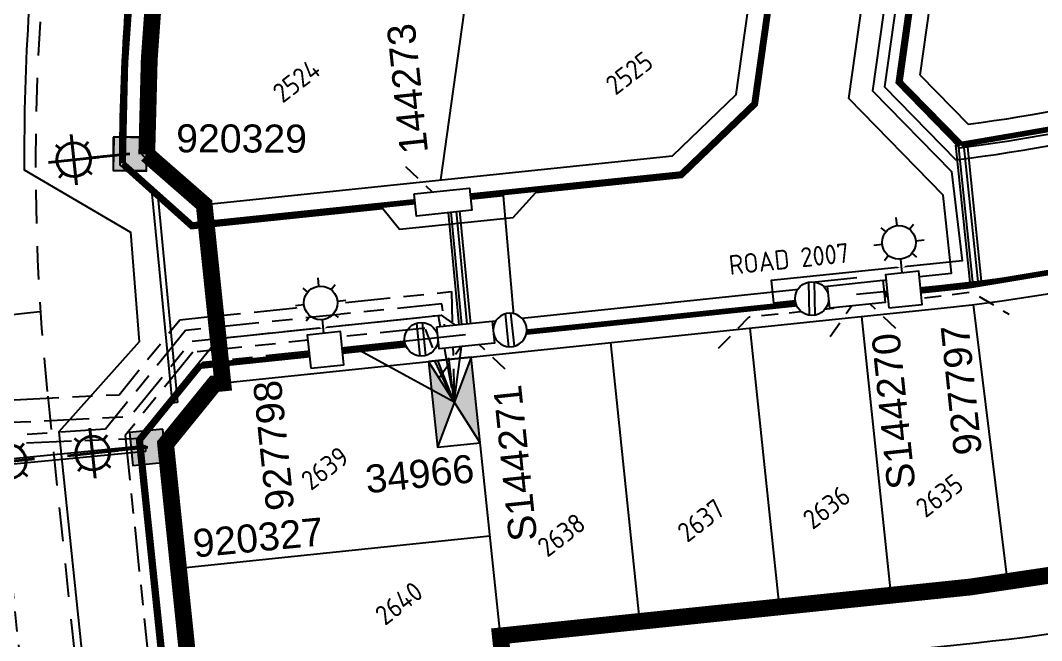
# Model space of a CAD drawing. Extents: x 296374 to 298792, y 6267790 to 6270844.
# Drawn here: x 297821.4 to 297912.4, y 6269847.1 to 6269902.4 of the extents above; entities that cross this region are included whole.
import ezdxf
from ezdxf.enums import TextEntityAlignment as Align

# ---------------------------------------------------------------- set-up
doc = ezdxf.new("R2010")
doc.units = 0
for name, pattern in [('Cable Exist UG', [8.2, 4, -1.2, 1.8, -1.2]), ('Dash', [5, 3, -2]), ('DASHDOT', [7, 5, -2]), ('DASHED', [0.75, 0.5, -0.25]), ('IE Trench LV', [6.5, 5, -1.5]), ('Trench-Service', [1.5, 1, -0.5])]:
    doc.linetypes.add(name, pattern=pattern)
doc.layers.get('0').update_dxf_attribs({"color": 6})
for name, color, linetype in [('_User_Boundary_Stage25', 252, 'DASHDOT'), ('_User_Exist_HV', 7, 'Cable Exist UG'), ('_User_Exist_LV', 7, 'Cable Exist UG'), ('_User_Exist_Trench', 7, 'Continuous'), ('_User_xref', 6, 'Continuous'), ('Duct_SP_EXT', 7, 'Continuous'), ('Duct_SP_NEW', 2, 'Continuous'), ('Equip_LV_NEW', 2, 'Continuous'), ('Equip_SP_SL_EXT', 7, 'Continuous'), ('Equip_SP_SL_NEW', 2, 'Continuous'), ('Mains_HV_NEW_U72', 2, 'Continuous'), ('Mains_LV_NEW_T84', 2, 'Continuous'), ('Mains_SL_NEW_R6', 2, 'Continuous'), ('Notes', 7, 'Continuous'), ('Services_SP_NEW_UG', 7, 'Trench-Service'), ('Sub_SP_EXT', 7, 'Continuous'), ('SupportsUG_SP_LV_NEW', 2, 'Continuous'), ('SupportsUG_SP_LV_SL_EXT', 7, 'Continuous'), ('SupportsUG_SP_LV_SL_NEW', 2, 'Continuous'), ('Trench_SP_NEW', 2, 'IE Trench LV'), ('UG_Details_SP_MISC', 7, 'Continuous'), ('X-Masterplan_LotLayout_P2$0$D-LO-Stage 25', 251, 'Continuous'), ('X-Masterplan_LotLayout_P2$0$D-RD-15-23_CL', 251, 'Dash'), ('X-Masterplan_LotLayout_P2$0$D-RD-Stage25_BDY', 251, 'Continuous'), ('XR-600340-P4-CI-DESIGN (06032016)$0$GN-ANNO-LOT-No.', 251, 'Continuous')]:
    doc.layers.add(name, color=color, linetype=linetype)
doc.layers.add('Viewports', color=6, linetype='Continuous', plot=False)
doc.styles.add('CDD_AN-ISOCP', font='isocp.shx')
doc.styles.add('COLUMN_LABEL', font='arial.ttf')
doc.styles.add('iecARIAL', font='arial.ttf', dxfattribs={"height": 2})
doc.styles.add('POLE_LABEL', font='arial.ttf')
doc.styles.add('SL_LABEL', font='arial.ttf')
doc.styles.get("Standard").update_dxf_attribs({"font": 'arial.ttf'})
doc.styles.add('XR-600340-P4-CI-DESIGN (06032016)$0$CDD_AN-ISOCP', font='isocp.shx')
doc.linetypes.add('Cable 4', pattern='A,5.25,-0.1,["o",Standard,S=2,R=0,X=1.2,Y=-0.7],-4', length=9.35)
doc.linetypes.add('Cable New UG', pattern='A,7,-0.25,["x",Standard,S=2,R=0,X=0.2,Y=-0.8],-2.1', length=9.35)
doc.linetypes.add('IE Trench HV', pattern='A,7,-0.2,["/",Standard,S=3,R=0,X=0.6,Y=-1.4],-2.5', length=9.7)

# ---------------------------------------------------------------- blocks, each defined once
blk = doc.blocks.new('XR-600340-P4-CI-DESIGN (06032016)')
at = {"layer": 'Defpoints', "flags": 128}
blk.add_lwpolyline([(297891.978, 6269879.104), (297895.956, 6269879.519)], dxfattribs=at)
at = {"layer": 'XR-600340-P4-CI-DESIGN (06032016)$0$GN-ANNO-LOT-No.', "linetype": 'ByBlock', "char_height": 1.75, "attachment_point": 5, "rotation": 37.45421, "style": 'XR-600340-P4-CI-DESIGN (06032016)$0$CDD_AN-ISOCP'}
for s, insert in [('2525', (297875.687, 6269897.752)), ('2524', (297846.038, 6269897.059)), ('2639', (297848.57, 6269862.508)), ('2635', (297903.323, 6269860.071)), ('2636', (297893.263, 6269859.023)), ('2637', (297882.073, 6269857.858)), ('2638', (297869.64, 6269856.563)), ('2640', (297855.162, 6269850.471))]:
    blk.add_mtext(s, dxfattribs=dict(at, insert=insert))
blk = doc.blocks.new('X-Masterplan_LotLayout_P2')
at = {"layer": 'X-Masterplan_LotLayout_P2$0$D-LO-Stage 25'}
for p, q in [((297858.891, 6269888.223), (297873.223, 6269990.25)), ((297909.41, 6269852.298), (297906.362, 6269877.111)), ((297899.01, 6269851.183), (297896.418, 6269876.048)), ((297889.064, 6269850.146), (297886.472, 6269875.011)), ((297876.631, 6269848.85), (297874.04, 6269873.716)), ((297835.022, 6269853.531), (297863.269, 6269856.476))]:
    blk.add_line(p, q, dxfattribs=at)
blk.add_lwpolyline([(297864.199, 6269847.554), (297861.607, 6269872.42)], dxfattribs=at)
at = {"layer": 'X-Masterplan_LotLayout_P2$0$D-RD-15-23_CL', "flags": 128}
blk.add_lwpolyline([(297830.259, 6269956.85), (297824.731, 6269917.495, 0.060929), (297823.864, 6269868.94)], format="xyb", dxfattribs=at)
for points in [[(297823.154, 6269876.455), (297763.505, 6269870.237)], [(297823.864, 6269868.94), (297856.88, 6269552.204)]]:
    blk.add_lwpolyline(points, dxfattribs=at)
at = {"layer": 'X-Masterplan_LotLayout_P2$0$D-RD-Stage25_BDY'}
for p, q in [((297909.41, 6269852.298), (297923.71, 6269854.632)), ((297899.01, 6269851.183), (297909.41, 6269852.298)), ((297864.199, 6269847.554), (297899.01, 6269851.183))]:
    blk.add_line(p, q, dxfattribs=at)
for points in [[(297905.875, 6269893.18, 0.131203), (297973.537, 6269921.272), (298084.893, 6270006.711), (298085.817, 6270013.721), (298059.642, 6270047.837), (298052.631, 6270048.76), (298045.533, 6270043.314), (297974.807, 6269989.05, -0.17762), (297916.956, 6269970.972)], [(297845.099, 6269994.201), (297840.525, 6269961.638), (297839.666, 6269955.529), (297834.138, 6269916.174, 0.033878), (297832.288, 6269890.455), (297837.306, 6269885.973), (297879.539, 6269890.375), (297885.207, 6269895.845), (297897.979, 6269986.773)]]:
    blk.add_lwpolyline(points, format="xyb", dxfattribs=at)
for points in [[(297901.604, 6269897.554), (297911.276, 6269966.405)], [(297901.604, 6269897.554), (297905.875, 6269893.18)], [(297889.032, 6269609.315), (297888.941, 6269610.19), (297864.199, 6269847.554)]]:
    blk.add_lwpolyline(points, dxfattribs=at)
at = {"layer": 'X-Masterplan_LotLayout_P2$0$D-RD-Stage25_BDY', "flags": 128}
blk.add_lwpolyline([(297838.731, 6269870.035), (297903.479, 6269876.784, 0.138523), (297983.277, 6269908.578), (297997.579, 6269919.551), (298004.589, 6269918.628), (298036.182, 6269877.452)], format="xyb", dxfattribs=at)
blk.add_lwpolyline([(297845.793, 6269750.199), (297833.878, 6269864.502), (297838.333, 6269869.994), (297838.731, 6269870.035)], dxfattribs=at)
blk = doc.blocks.new('*U85')
for tag, height, flags, p in [('ASSET_NUM', 2.5, 8, (2, 4)), ('STREET_CODE', 0.2, 9, (1.5, 2)), ('OWNED_BY', 0.2, 9, (1.5, 1.8))]:
    blk.add_attdef(tag, text='', height=height, dxfattribs=dict(flags=flags)).set_placement(p, align=Align.MIDDLE_LEFT)
blk.add_wipeout([(-2.475, 0.99), (2.475, 0.99), (2.475, -0.99), (-2.475, -0.99)])
at = {"lineweight": -3}
blk.add_lwpolyline([(-2.475, 0.99), (2.475, 0.99), (2.475, -0.99), (-2.475, -0.99)], close=True, dxfattribs=at)
for tag, flags, p in [('OPERATED_BY', 9, (1.5, 1.6)), ('STATE', 9, (1.5, 1.2)), ('SUPPORT_TYPE', 9, (1.5, 1)), ('MAINTAINED_BY', 9, (1.5, 1.4)), ('SUBURB', 9, (1.5, 0.2)), ('STREETNAME', 9, (1.5, 0)), ('USAGE', 9, (1.5, 0.8)), ('LEGEND', 9, (1.5, 0.6)), ('PARENT', 9, (1.5, 0.4)), ('Z', 1, (1.5, -0.6)), ('LOCATION', 9, (1.5, -0.2)), ('NOTES', 9, (1.5, -0.4))]:
    blk.add_attdef(tag, text='', height=0.2, dxfattribs=dict(flags=flags)).set_placement(p, align=Align.MIDDLE_LEFT)
blk = doc.blocks.new('*U42')
for tag, flags, p in [('ACTUAL_STATUS', 9, (1.5, 0)), ('OPERATING_VOLTAGE', 9, (1.5, -0.6)), ('ORIENTATION', 9, (1.5, -0.8)), ('STATE', 9, (1.5, -1)), ('CONSTRUCTED_VOLTAGE', 9, (1.5, -0.2)), ('NO_PHASES', 9, (1.5, -0.4)), ('SWITCH_TYPE', 9, (1.5, -1.2)), ('OWNED_BY', 9, (1.5, -1.8)), ('USAGE', 9, (1.5, -1.4)), ('NOTES', 9, (1.5, -1.6)), ('TYPE', 9, (1.5, -2.6)), ('Z', 1, (1.5, -2.8)), ('OPERATED_BY', 9, (1.5, -2)), ('MAINTAINED_BY', 9, (1.5, -2.2)), ('NUMBER_OF_PHASES', 9, (1.5, -2.4))]:
    blk.add_attdef(tag, text='', height=0.2, dxfattribs=dict(flags=flags)).set_placement(p, align=Align.MIDDLE_LEFT)
blk.add_wipeout([(-9.156, 2.534), (-9.296, 2.659), (-9.451, 2.764), (-9.619, 2.849), (-9.795, 2.913), (-9.978, 2.954), (-10.165, 2.971), (-10.352, 2.966), (-10.538, 2.936), (-10.718, 2.884), (-10.89, 2.81), (-11.052, 2.714), (-11.2, 2.599), (-11.333, 2.467), (-11.448, 2.318), (-11.543, 2.157), (-11.618, 1.985), (-11.67, 1.804), (-11.7, 1.619), (-11.705, 1.432), (-11.688, 1.245), (-11.647, 1.062), (-11.583, 0.885), (-11.498, 0.718), (-11.393, 0.563), (-11.269, 0.422), (-11.128, 0.298), (-10.973, 0.192), (-10.806, 0.107), (-10.629, 0.044), (-10.446, 0.003), (-10.26, -0.015), (-10.072, -0.009), (-9.887, 0.02), (-9.706, 0.072), (-9.534, 0.147), (-9.373, 0.242), (-9.224, 0.357), (-9.092, 0.49), (-8.977, 0.638), (-8.881, 0.8), (-8.807, 0.972), (-8.754, 1.152), (-8.725, 1.337), (-8.719, 1.525), (-8.737, 1.712), (-8.777, 1.895), (-8.841, 2.071), (-8.926, 2.238), (-9.032, 2.394)])
for p, q in [((-11.691, 1.728), (-8.733, 1.728)), ((-11.691, 1.228), (-8.733, 1.228))]:
    blk.add_line(p, q)
blk.add_circle((-10.212, 1.478), 1.5)
blk = doc.blocks.new('*U84')
h = blk.add_hatch(color=256)
h.paths.add_polyline_path([(3.84, 1.92), (-3.84, 1.92), (0, 0)])
h.paths.add_polyline_path([(3.84, -1.92), (0, 0), (-3.84, -1.92)])
for p, q in [((3.84, 1.92), (-3.84, -1.92)), ((-3.84, 1.92), (3.84, -1.92))]:
    blk.add_line(p, q)
blk.add_lwpolyline([(-3.84, -1.92), (3.84, -1.92), (3.84, 1.92), (-3.84, 1.92)], close=True)
for tag, height, flags, p in [('ASSET_NUM', 2.5, 8, (2, 2)), ('STREET_CODE', 0.2, 9, (1.5, 0)), ('OPERATING_VOLTAGE', 0.2, 9, (1.5, -0.6)), ('ORIENTATION', 0.2, 9, (1.5, -0.8)), ('OWNED_BY', 0.2, 9, (1.5, -1)), ('CONSTRUCTED_VOLTAGE', 0.2, 9, (1.5, -0.2)), ('NO_PHASES', 0.2, 9, (1.5, -0.4)), ('OPERATED_BY', 0.2, 9, (1.5, -1.2)), ('SECONDARY_VOLTAGE', 0.2, 9, (1.5, -1.6)), ('STATE', 0.2, 9, (1.5, -1.8)), ('MAINTAINED_BY', 0.2, 9, (1.5, -1.4)), ('SUBSTATION_TYPE', 0.2, 9, (1.5, -2.2)), ('USAGE', 0.2, 9, (1.5, -2.4)), ('PARENT', 0.2, 9, (1.5, -2)), ('LEGEND', 0.2, 9, (1.5, -2.6)), ('LOCATION', 0.2, 9, (1.5, -2.8)), ('Z', 0.2, 1, (1.5, -3.6)), ('STREETNAME', 0.2, 9, (1.5, -3)), ('SUBURB', 0.2, 9, (1.5, -3.2)), ('NOTES', 0.2, 9, (1.5, -3.4))]:
    blk.add_attdef(tag, text='', height=height, dxfattribs=dict(flags=flags)).set_placement(p, align=Align.MIDDLE_LEFT)
blk = doc.blocks.new('COLUMN_EXT')
blk.add_hatch(color=256).paths.add_polyline_path([(-1.485, 1.485), (-1.485, -1.485), (1.485, -1.485), (1.485, 1.485)])
blk.add_lwpolyline([(-1.485, -1.485), (1.485, -1.485), (1.485, 1.485), (-1.485, 1.485)], close=True)
for tag, height, style, flags, p in [('ASSET_NUM', 2.5, 'COLUMN_LABEL', 8, (2, 2)), ('STRUCTURE_PLANT_NUMBER', 0.2, 'POLE_LABEL', 9, (1.813, 0.031)), ('STREET_CODE', 0.2, 'COLUMN_LABEL', 9, (1.813, -0.2))]:
    blk.add_attdef(tag, text='', height=height, dxfattribs=dict(style=style, flags=flags)).set_placement(p, align=Align.MIDDLE_LEFT)
at = {"flags": 9}
for tag, p in [('OWNED_BY', (1.813, -0.6)), ('STATE', (1.813, -0.8)), ('COLUMN_TYPE', (1.813, -0.4)), ('USAGE', (1.813, -1)), ('STREETNAME', (1.813, -1.6)), ('SUBURB', (1.813, -1.8)), ('LEGEND', (1.813, -1.2)), ('LOCATION', (1.813, -1.4)), ('NOTES', (1.813, -2))]:
    blk.add_attdef(tag, text='', height=0.2, dxfattribs=at).set_placement(p, align=Align.MIDDLE_LEFT)
at = {"flags": 1}
blk.add_attdef('Z', (1.813, -2.351), '', height=0.2, dxfattribs=at)
blk = doc.blocks.new('*U46')
at = {"lineweight": 40}
for p, q in [((-4.694, -2.77), (-5.177, 1.704)), ((-3.642, 1.074), (-3.995, 0.636)), ((-6.542, 0.761), (-6.104, 0.408)), ((0, 0), (-3.447, -0.372)), ((-2.698, -0.291), (-7.172, -0.774)), ((-6.229, -2.139), (-5.876, -1.701)), ((-3.329, -1.826), (-3.767, -1.474))]:
    blk.add_line(p, q, dxfattribs=at)
blk.add_circle((-4.935, -0.533), 1.5, dxfattribs=at)
at = {"style": 'iecARIAL', "flags": 8}
blk.add_attdef('ASSET_NUM', (1.5, 1.5), '', height=2.5, dxfattribs=at)
for tag, p, height, flags in [('CONSTRUCTED_VOLTAGE', (0.981, -0.653), 0.2, 9), ('CONTROL_TYPE', (0.981, -0.853), 0.2, 9), ('LANTERN_PURPOSE', (0.981, -1.053), 0.2, 9), ('LNUMBER', (2.181, -3.253), 2.5, 8), ('OPERATING_VOLTAGE', (0.981, -1.653), 0.2, 9), ('ORIENTATION', (0.981, -1.853), 0.2, 9), ('LANTERN_TYPE', (0.981, -1.253), 0.2, 9), ('NO_PHASES', (0.981, -1.453), 0.2, 9), ('OWNED_BY', (0.981, -2.053), 0.2, 9), ('STATE', (0.981, -2.253), 0.2, 9), ('CEXIST', (0.981, -2.653), 0.2, 9), ('CNEW', (0.981, -2.853), 0.2, 9), ('USAGE', (0.981, -2.453), 0.2, 9), ('CNUMBER', (0.981, -3.053), 0.2, 9), ('CREMOVE', (0.981, -3.253), 0.2, 9), ('CREPLACE', (0.981, -3.453), 0.2, 9), ('LKINGHEIGHT', (0.981, -3.653), 0.2, 9), ('LBRACKET', (0.981, -3.853), 0.2, 9), ('LBRACKETVOCAB', (0.981, -4.053), 0.2, 9), ('LCATEGORY', (0.981, -4.253), 0.2, 9), ('LCHARGE1', (0.981, -4.453), 0.2, 9), ('LCHARGE1PERCENT', (0.981, -4.653), 0.2, 9), ('LCHARGE2', (0.981, -4.853), 0.2, 9), ('LCHARGE2PERCENT', (0.981, -5.053), 0.2, 9), ('LCHARGE3', (0.981, -5.253), 0.2, 9), ('LCHARGE3PERCENT', (0.981, -5.453), 0.2, 9), ('LEXIST', (0.981, -5.653), 0.2, 9), ('LLAMP', (0.981, -5.853), 0.2, 9), ('LLAMPVOCAB', (0.981, -6.053), 0.2, 9), ('LMAST', (0.981, -6.253), 0.2, 9), ('LMASTVOCAB', (0.981, -6.453), 0.2, 9), ('LNEW', (0.981, -6.653), 0.2, 9), ('LANTNUMBER', (0.981, -6.853), 0.2, 9), ('LOUTREACH', (0.981, -7.253), 0.2, 9), ('LOUTREACHVOCAB', (0.981, -7.453), 0.2, 9), ('LRATECODE', (0.981, -7.653), 0.2, 9), ('LREMOVE', (0.981, -7.853), 0.2, 9), ('LREPLACE', (0.981, -8.053), 0.2, 9), ('LTYPE', (0.981, -8.253), 0.2, 9), ('STREETNAME', (0.981, -9.253), 0.2, 9), ('LTYPEVOCAB', (0.981, -8.453), 0.2, 9), ('LEGEND', (0.981, -8.653), 0.2, 9), ('LOCATION', (0.981, -8.853), 0.2, 9), ('NOTES', (0.981, -9.053), 0.2, 9), ('SUBURB', (0.981, -9.453), 0.2, 1)]:
    blk.add_attdef(tag, p, '', height=height, dxfattribs=dict(flags=flags))
blk = doc.blocks.new('*U47')
at = {"lineweight": 40}
for p, q in [((-4.748, -2.77), (-5.226, 1.705)), ((-3.691, 1.072), (-4.045, 0.635)), ((-6.592, 0.763), (-6.154, 0.409)), ((0, 0), (-3.499, -0.374)), ((-2.749, -0.294), (-7.224, -0.772)), ((-6.282, -2.138), (-5.929, -1.7)), ((-3.382, -1.828), (-3.819, -1.475))]:
    blk.add_line(p, q, dxfattribs=at)
blk.add_circle((-4.987, -0.533), 1.5, dxfattribs=at)
at = {"style": 'iecARIAL', "flags": 8}
blk.add_attdef('ASSET_NUM', (1.5, 1.5), '', height=2.5, dxfattribs=at)
for tag, p, height, flags in [('CONSTRUCTED_VOLTAGE', (0.981, -0.653), 0.2, 9), ('CONTROL_TYPE', (0.981, -0.853), 0.2, 9), ('LANTERN_PURPOSE', (0.981, -1.053), 0.2, 9), ('LNUMBER', (2.181, -3.253), 2.5, 8), ('OPERATING_VOLTAGE', (0.981, -1.653), 0.2, 9), ('ORIENTATION', (0.981, -1.853), 0.2, 9), ('LANTERN_TYPE', (0.981, -1.253), 0.2, 9), ('NO_PHASES', (0.981, -1.453), 0.2, 9), ('OWNED_BY', (0.981, -2.053), 0.2, 9), ('STATE', (0.981, -2.253), 0.2, 9), ('CEXIST', (0.981, -2.653), 0.2, 9), ('CNEW', (0.981, -2.853), 0.2, 9), ('USAGE', (0.981, -2.453), 0.2, 9), ('CNUMBER', (0.981, -3.053), 0.2, 9), ('CREMOVE', (0.981, -3.253), 0.2, 9), ('CREPLACE', (0.981, -3.453), 0.2, 9), ('LKINGHEIGHT', (0.981, -3.653), 0.2, 9), ('LBRACKET', (0.981, -3.853), 0.2, 9), ('LBRACKETVOCAB', (0.981, -4.053), 0.2, 9), ('LCATEGORY', (0.981, -4.253), 0.2, 9), ('LCHARGE1', (0.981, -4.453), 0.2, 9), ('LCHARGE1PERCENT', (0.981, -4.653), 0.2, 9), ('LCHARGE2', (0.981, -4.853), 0.2, 9), ('LCHARGE2PERCENT', (0.981, -5.053), 0.2, 9), ('LCHARGE3', (0.981, -5.253), 0.2, 9), ('LCHARGE3PERCENT', (0.981, -5.453), 0.2, 9), ('LEXIST', (0.981, -5.653), 0.2, 9), ('LLAMP', (0.981, -5.853), 0.2, 9), ('LLAMPVOCAB', (0.981, -6.053), 0.2, 9), ('LMAST', (0.981, -6.253), 0.2, 9), ('LMASTVOCAB', (0.981, -6.453), 0.2, 9), ('LNEW', (0.981, -6.653), 0.2, 9), ('LANTNUMBER', (0.981, -6.853), 0.2, 9), ('LOUTREACH', (0.981, -7.253), 0.2, 9), ('LOUTREACHVOCAB', (0.981, -7.453), 0.2, 9), ('LRATECODE', (0.981, -7.653), 0.2, 9), ('LREMOVE', (0.981, -7.853), 0.2, 9), ('LREPLACE', (0.981, -8.053), 0.2, 9), ('LTYPE', (0.981, -8.253), 0.2, 9), ('STREETNAME', (0.981, -9.253), 0.2, 9), ('LTYPEVOCAB', (0.981, -8.453), 0.2, 9), ('LEGEND', (0.981, -8.653), 0.2, 9), ('LOCATION', (0.981, -8.853), 0.2, 9), ('NOTES', (0.981, -9.053), 0.2, 9), ('SUBURB', (0.981, -9.453), 0.2, 1)]:
    blk.add_attdef(tag, p, '', height=height, dxfattribs=dict(flags=flags))
blk = doc.blocks.new('*U43')
at = {"lineweight": 40}
for p, q in [((5.156, 2.797), (5.619, -1.68)), ((3.786, 1.859), (4.223, 1.504)), ((6.688, 2.159), (6.333, 1.723)), ((0, 0), (3.899, 0.404)), ((3.149, 0.327), (7.625, 0.79)), ((4.087, -1.042), (4.442, -0.606)), ((6.988, -0.742), (6.552, -0.387))]:
    blk.add_line(p, q, dxfattribs=at)
blk.add_circle((5.387, 0.559), 1.5, dxfattribs=at)
at = {"style": 'iecARIAL', "flags": 8}
blk.add_attdef('ASSET_NUM', (1.5, 1.5), '', height=2.5, dxfattribs=at)
for tag, p, height, flags in [('CONSTRUCTED_VOLTAGE', (0.981, -0.653), 0.2, 9), ('CONTROL_TYPE', (0.981, -0.853), 0.2, 9), ('LANTERN_PURPOSE', (0.981, -1.053), 0.2, 9), ('LNUMBER', (2.181, -3.253), 2.5, 8), ('OPERATING_VOLTAGE', (0.981, -1.653), 0.2, 9), ('ORIENTATION', (0.981, -1.853), 0.2, 9), ('LANTERN_TYPE', (0.981, -1.253), 0.2, 9), ('NO_PHASES', (0.981, -1.453), 0.2, 9), ('OWNED_BY', (0.981, -2.053), 0.2, 9), ('STATE', (0.981, -2.253), 0.2, 9), ('CEXIST', (0.981, -2.653), 0.2, 9), ('CNEW', (0.981, -2.853), 0.2, 9), ('USAGE', (0.981, -2.453), 0.2, 9), ('CNUMBER', (0.981, -3.053), 0.2, 9), ('CREMOVE', (0.981, -3.253), 0.2, 9), ('CREPLACE', (0.981, -3.453), 0.2, 9), ('LKINGHEIGHT', (0.981, -3.653), 0.2, 9), ('LBRACKET', (0.981, -3.853), 0.2, 9), ('LBRACKETVOCAB', (0.981, -4.053), 0.2, 9), ('LCATEGORY', (0.981, -4.253), 0.2, 9), ('LCHARGE1', (0.981, -4.453), 0.2, 9), ('LCHARGE1PERCENT', (0.981, -4.653), 0.2, 9), ('LCHARGE2', (0.981, -4.853), 0.2, 9), ('LCHARGE2PERCENT', (0.981, -5.053), 0.2, 9), ('LCHARGE3', (0.981, -5.253), 0.2, 9), ('LCHARGE3PERCENT', (0.981, -5.453), 0.2, 9), ('LEXIST', (0.981, -5.653), 0.2, 9), ('LLAMP', (0.981, -5.853), 0.2, 9), ('LLAMPVOCAB', (0.981, -6.053), 0.2, 9), ('LMAST', (0.981, -6.253), 0.2, 9), ('LMASTVOCAB', (0.981, -6.453), 0.2, 9), ('LNEW', (0.981, -6.653), 0.2, 9), ('LANTNUMBER', (0.981, -6.853), 0.2, 9), ('LOUTREACH', (0.981, -7.253), 0.2, 9), ('LOUTREACHVOCAB', (0.981, -7.453), 0.2, 9), ('LRATECODE', (0.981, -7.653), 0.2, 9), ('LREMOVE', (0.981, -7.853), 0.2, 9), ('LREPLACE', (0.981, -8.053), 0.2, 9), ('LTYPE', (0.981, -8.253), 0.2, 9), ('STREETNAME', (0.981, -9.253), 0.2, 9), ('LTYPEVOCAB', (0.981, -8.453), 0.2, 9), ('LEGEND', (0.981, -8.653), 0.2, 9), ('LOCATION', (0.981, -8.853), 0.2, 9), ('NOTES', (0.981, -9.053), 0.2, 9), ('SUBURB', (0.981, -9.453), 0.2, 1)]:
    blk.add_attdef(tag, p, '', height=height, dxfattribs=dict(flags=flags))
blk = doc.blocks.new('SL_LANTERN_NEW')
blk.add_line((0, 0), (0, 0))
for tag, p, flags in [('Z', (0, 0), 1), ('OPERATED_BY', (0, -9.607), 9)]:
    blk.add_attdef(tag, p, '', height=0.2, dxfattribs=dict(flags=flags))
at = {"style": 'SL_LABEL', "flags": 9}
blk.add_attdef('STREET_CODE', text='', height=0.2, dxfattribs=at).set_placement((0, -0.2), align=Align.MIDDLE_LEFT)
for tag, height, flags, p in [('CONSTRUCTED_VOLTAGE', 0.2, 9, (0, -0.4)), ('CONTROL_TYPE', 0.2, 9, (0, -0.6)), ('LANTERN_PURPOSE', 0.2, 9, (0, -0.8)), ('LANTERN_TYPE', 0.2, 9, (0, -1)), ('OPERATING_VOLTAGE', 0.2, 9, (0, -1.4)), ('ORIENTATION', 0.2, 9, (0, -1.6)), ('OWNED_BY', 0.2, 9, (0, -1.8)), ('NO_PHASES', 0.2, 9, (0, -1.2)), ('LNUMBER', 2.5, 8, (1.2, -2.8)), ('STATE', 0.2, 9, (0, -2)), ('CEXIST', 0.2, 9, (0, -2.4)), ('CNEW', 0.2, 9, (0, -2.6)), ('CNUMBER', 0.2, 9, (0, -2.8)), ('USAGE', 0.2, 9, (0, -2.2)), ('CREMOVE', 0.2, 9, (0, -3)), ('CREPLACE', 0.2, 9, (0, -3.2)), ('LKINGHEIGHT', 0.2, 9, (0, -3.4)), ('LBRACKET', 0.2, 9, (0, -3.6)), ('LBRACKETVOCAB', 0.2, 9, (0, -3.8)), ('LCATEGORY', 0.2, 9, (0, -4)), ('LCHARGE1', 0.2, 9, (0, -4.2)), ('LCHARGE1PERCENT', 0.2, 9, (0, -4.4)), ('LCHARGE2', 0.2, 9, (0, -4.6)), ('LCHARGE2PERCENT', 0.2, 9, (0, -4.8)), ('LCHARGE3', 0.2, 9, (0, -5)), ('LCHARGE3PERCENT', 0.2, 9, (0, -5.2)), ('LEXIST', 0.2, 9, (0, -5.4)), ('LLAMP', 0.2, 9, (0, -5.6)), ('LLAMPVOCAB', 0.2, 9, (0, -5.8)), ('LMAST', 0.2, 9, (0, -6)), ('LMASTVOCAB', 0.2, 9, (0, -6.2)), ('LNEW', 0.2, 9, (0, -6.4)), ('LANTNUMBER', 0.2, 9, (0, -6.6)), ('LOUTREACH', 0.2, 9, (0, -7)), ('LOUTREACHVOCAB', 0.2, 9, (0, -7.2)), ('LRATECODE', 0.2, 9, (0, -7.4)), ('LREMOVE', 0.2, 9, (0, -7.6)), ('LREPLACE', 0.2, 9, (0, -7.8)), ('LTYPE', 0.2, 9, (0, -8)), ('LTYPEVOCAB', 0.2, 9, (0, -8.2)), ('SUBURB', 0.2, 9, (0, -8.6)), ('STREETNAME', 0.2, 9, (0, -8.8)), ('LEGEND', 0.2, 9, (0, -8.4)), ('LOCATION', 0.2, 9, (0, -9)), ('NOTES', 0.2, 9, (0, -9.2)), ('MAINTAINED_BY', 0.2, 9, (0, -9.863))]:
    blk.add_attdef(tag, text='', height=height, dxfattribs=dict(flags=flags)).set_placement(p, align=Align.MIDDLE_LEFT)
blk.add_wipeout([(0, 6.468), (1.458, 5.676), (2.25, 4.218), (1.458, 2.759), (0, 1.865), (-1.459, 2.759), (-2.25, 4.218), (-1.459, 5.676)])
for p, q in [((0, 5.718), (0, 6.468)), ((-1.459, 5.676), (-1.061, 5.278)), ((1.458, 5.676), (1.06, 5.278)), ((-2.25, 4.218), (-1.5, 4.218)), ((1.5, 4.218), (2.25, 4.218)), ((-1.459, 2.759), (-1.061, 3.157)), ((1.458, 2.759), (1.06, 3.157)), ((0, 0), (0, 2.721))]:
    blk.add_line(p, q)
blk.add_circle((0, 4.218), 1.5)
blk.add_attdef('ASSET_NUM', text='', height=2.5, dxfattribs=at).set_placement((2, 2), align=Align.MIDDLE_LEFT)
blk = doc.blocks.new('COLUMN_NEW')
for tag, height, flags, p in [('ASSET_NUM', 2.5, 8, (2, 2)), ('Z', 0.2, 1, (1.5, -2.8)), ('LOCATION', 0.2, 9, (1.5, -2.2)), ('NOTES', 0.2, 9, (1.5, -2.4)), ('LABEL_ALIGNMENT', 0.2, 9, (1.5, -2.6))]:
    blk.add_attdef(tag, text='', height=height, dxfattribs=dict(flags=flags)).set_placement(p, align=Align.MIDDLE_LEFT)
blk.add_wipeout([(-1.485, -1.485), (1.485, -1.485), (1.485, 1.485), (-1.485, 1.485)])
at = {"lineweight": -3}
blk.add_lwpolyline([(-1.485, -1.485), (1.485, -1.485), (1.485, 1.485), (-1.485, 1.485)], close=True, dxfattribs=at)
at = {"style": 'POLE_LABEL', "flags": 9}
blk.add_attdef('STRUCTURE_PLANT_NUMBER', text='', height=0.2, dxfattribs=at).set_placement((1.5, 0.242), align=Align.MIDDLE_LEFT)
at = {"flags": 9}
for tag, p in [('STREET_CODE', (1.5, 0)), ('OWNED_BY', (1.5, -0.4)), ('OPERATED_BY', (1.5, -0.6)), ('STATE', (1.5, -1)), ('COLUMN_TYPE', (1.5, -0.2)), ('MAINTAINED_BY', (1.5, -0.8)), ('SUBURB', (1.5, -1.8)), ('USAGE', (1.5, -1.2)), ('LEGEND', (1.5, -1.4)), ('PARENT', (1.5, -1.6)), ('STREETNAME', (1.5, -2))]:
    blk.add_attdef(tag, text='', height=0.2, dxfattribs=at).set_placement(p, align=Align.MIDDLE_LEFT)
blk = doc.blocks.new('*U41')
for tag, flags, p in [('ACTUAL_STATUS', 9, (1.5, 0)), ('OPERATING_VOLTAGE', 9, (1.5, -0.6)), ('ORIENTATION', 9, (1.5, -0.8)), ('STATE', 9, (1.5, -1)), ('CONSTRUCTED_VOLTAGE', 9, (1.5, -0.2)), ('NO_PHASES', 9, (1.5, -0.4)), ('SWITCH_TYPE', 9, (1.5, -1.2)), ('OWNED_BY', 9, (1.5, -1.8)), ('USAGE', 9, (1.5, -1.4)), ('NOTES', 9, (1.5, -1.6)), ('TYPE', 9, (1.5, -2.6)), ('Z', 1, (1.5, -2.8)), ('OPERATED_BY', 9, (1.5, -2)), ('MAINTAINED_BY', 9, (1.5, -2.2)), ('NUMBER_OF_PHASES', 9, (1.5, -2.4))]:
    blk.add_attdef(tag, text='', height=0.2, dxfattribs=dict(flags=flags)).set_placement(p, align=Align.MIDDLE_LEFT)
blk.add_wipeout([(-9.862, 0.026), (-9.683, 0.081), (-9.512, 0.159), (-9.352, 0.257), (-9.206, 0.374), (-9.075, 0.509), (-8.963, 0.659), (-8.87, 0.822), (-8.798, 0.996), (-8.749, 1.177), (-8.723, 1.363), (-8.72, 1.55), (-8.741, 1.737), (-8.785, 1.919), (-8.851, 2.094), (-8.939, 2.26), (-9.047, 2.414), (-9.174, 2.552), (-9.316, 2.674), (-9.473, 2.777), (-9.642, 2.859), (-9.819, 2.92), (-10.003, 2.958), (-10.19, 2.972), (-10.378, 2.963), (-10.562, 2.931), (-10.742, 2.875), (-10.913, 2.798), (-11.073, 2.7), (-11.219, 2.582), (-11.349, 2.447), (-11.462, 2.297), (-11.555, 2.134), (-11.626, 1.961), (-11.675, 1.78), (-11.702, 1.594), (-11.704, 1.406), (-11.684, 1.22), (-11.64, 1.037), (-11.573, 0.862), (-11.485, 0.696), (-11.377, 0.543), (-11.251, 0.404), (-11.108, 0.283), (-10.951, 0.18), (-10.783, 0.097), (-10.605, 0.037), (-10.421, -0.001), (-10.234, -0.016), (-10.047, -0.007)])
for p, q in [((-9.654, 2.871), (-11.197, 0.347)), ((-9.228, 2.61), (-10.77, 0.086))]:
    blk.add_line(p, q)
blk.add_circle((-10.212, 1.478), 1.5)

msp = doc.modelspace()

# ---------------------------------------------------------------- linework, layer by layer
at = {"layer": '_User_Boundary_Stage25', "linetype": 'DASHED', "lineweight": -3, "ltscale": 10, "const_width": 1.5, "flags": 128}
msp.add_lwpolyline([(297948.859, 6270032.675), (297942.893, 6269990.2, -0.083685), (297919.188, 6269986.897), (297914.894, 6269992.164), (297914.952, 6269992.576), (297899.107, 6269994.802), (297897.979, 6269986.773), (297845.654, 6269994.123), (297834.518, 6269916, 0.033879), (297832.694, 6269890.496), (297837.81, 6269886.026), (297839.468, 6269870.112), (297838.731, 6269870.035), (297834.371, 6269864.66), (297861.196, 6269606.413), (297889.054, 6269609.317), (297864.199, 6269847.554), (297906.071, 6269851.919, 0.131604), (297994.508, 6269885.77), (298008.975, 6269866.915), (298031.189, 6269883.959), (298030.632, 6269884.686), (298043.459, 6269894.252), (298037.067, 6269902.583), (298059.94, 6269920.132), (298052.331, 6269930.049), (298091.603, 6269960.181), (298101.647, 6269947.09), (298123.862, 6269964.135), (298127.819, 6269958.978), (298140.513, 6269968.717), (298136.555, 6269973.874), (298156.39, 6269989.092), (298146.347, 6270002.183), (298206.456, 6270048.302), (298223.5, 6270026.087), (298241.748, 6270040.088), (298242.671, 6270047.098), (298256.158, 6270057.446), (298230.596, 6270090.763), (298231.532, 6270097.791), (298221.305, 6270111.12), (298219.543, 6270109.769), (298212.533, 6270110.692), (298170.409, 6270165.594), (298158.667, 6270156.585), (298157.744, 6270149.574), (298139.495, 6270135.575), (298122.438, 6270157.777), (298062.361, 6270111.683), (298069.664, 6270102.191), (298079.418, 6270089.479), (298063.52, 6270077.281), (298056.509, 6270078.204), (298043.815, 6270068.464), (298042.892, 6270061.454), (298024.644, 6270047.453), (298007.6, 6270069.668), (297957.756, 6270031.426), (297948.859, 6270032.675)], format="xyb", dxfattribs=at)
at = {"layer": '_User_Exist_LV', "lineweight": -3, "flags": 128}
for points in [[(297666.156, 6269854.067), (297708.437, 6269858.464), (297762.146, 6269864.063), (297808.713, 6269868.917), (297809.737, 6269868.087), (297830.222, 6269869.07), (297835.637, 6269875.745), (297859.849, 6269878.269), (297860.095, 6269868.401)], [(297817.688, 6269846.208), (297815.889, 6269863.46), (297812.491, 6269866.217), (297831.212, 6269867.115), (297836.668, 6269873.842), (297858.648, 6269876.133), (297860.095, 6269868.401)], [(297860.095, 6269868.401), (297857.446, 6269873.997), (297837.7, 6269871.938), (297832.201, 6269865.16), (297819.384, 6269864.657), (297821.785, 6269841.625), (297818.833, 6269835.223), (297818.833, 6269835.223), (297820.519, 6269819.044), (297815.021, 6269812.266), (297768.038, 6269807.368), (297721.309, 6269802.497), (297676.535, 6269797.83)]]:
    msp.add_lwpolyline(points, dxfattribs=at)
at = {"layer": '_User_Exist_Trench', "lineweight": -3, "const_width": 0.5, "flags": 128}
msp.add_lwpolyline([(297844.778, 6270004.137), (297838.841, 6269961.875), (297837.983, 6269955.765), (297832.455, 6269916.41, 0.034877), (297830.586, 6269889.695), (297833.38, 6269887.2)], format="xyb", dxfattribs=at)
msp.add_lwpolyline([(297861.431, 6269874.11), (297838.356, 6269871.705), (297837.456, 6269871.611), (297832.114, 6269865.026), (297857.85, 6269618.13), (297858.715, 6269609.833), (297859.542, 6269606.051), (297860.446, 6269601.915), (297861.357, 6269593.173), (297862.278, 6269584.332), (297863.906, 6269568.721), (297865.533, 6269553.111), (297867.092, 6269538.154)], dxfattribs=at)
at = {"layer": 'Duct_SP_EXT', "lineweight": -3}
for p, q in [((297833.158, 6269886.995), (297833.397, 6269887.018)), ((297833.158, 6269886.995), (297834.944, 6269868.337)), ((297833.636, 6269887.041), (297833.397, 6269887.018)), ((297833.636, 6269887.041), (297835.422, 6269868.383)), ((297834.944, 6269868.337), (297835.183, 6269868.36)), ((297835.422, 6269868.383), (297835.183, 6269868.36)), ((297832.574, 6269864.495), (297815.256, 6269862.802)), ((297832.62, 6269864.017), (297815.302, 6269862.325)), ((297832.574, 6269864.495), (297832.597, 6269864.256)), ((297832.62, 6269864.017), (297832.597, 6269864.256))]:
    msp.add_line(p, q, dxfattribs=at)
at = {"layer": 'Duct_SP_NEW', "lineweight": -3}
for p, q in [((297904.749, 6269891.331), (297905.267, 6269891.385)), ((297904.749, 6269891.331), (297906.048, 6269878.796)), ((297905.784, 6269891.438), (297905.267, 6269891.385)), ((297905.784, 6269891.438), (297907.082, 6269878.903)), ((297859.417, 6269886.573), (297859.934, 6269886.623)), ((297859.417, 6269886.573), (297860.588, 6269874.349)), ((297860.452, 6269886.672), (297859.934, 6269886.623)), ((297860.452, 6269886.672), (297861.624, 6269874.449)), ((297906.048, 6269878.796), (297906.565, 6269878.85)), ((297907.082, 6269878.903), (297906.565, 6269878.85)), ((297860.588, 6269874.349), (297861.106, 6269874.399)), ((297861.624, 6269874.449), (297861.106, 6269874.399))]:
    msp.add_line(p, q, dxfattribs=at)
at = {"layer": 'Mains_HV_NEW_U72', "linetype": 'Cable New UG', "lineweight": -3}
for points in [[(297860.095, 6269868.401), (297860.997, 6269875.372), (297904.384, 6269879.895), (297903.658, 6269886.862), (297895.253, 6269895.471), (297905.665, 6269969.593), (297915.009, 6269977.104, 0.07288), (297938.73, 6269978.754), (297940.019, 6269986.501), (297945.603, 6269995.692)], [(297945.603, 6269995.692), (297942.343, 6269976.099, -0.030854), (297931.856, 6269974.533, -0.046839), (297915.973, 6269974.031), (297908.47, 6269967.999), (297898.429, 6269896.513), (297904.773, 6269890.014, 0.133854), (297975.363, 6269918.892), (298069.995, 6269991.498), (298080.246, 6269978.138)]]:
    msp.add_lwpolyline(points, format="xyb", dxfattribs=at)
at = {"layer": 'Mains_LV_NEW_T84', "linetype": 'Cable New UG', "ltscale": 0.85, "flags": 128}
msp.add_lwpolyline([(297945.603, 6269995.692), (297942.614, 6269989.911), (297940.482, 6269977.101, -0.074569), (297915.65, 6269975.053), (297907.535, 6269968.531), (297897.37, 6269896.166), (297904.403, 6269888.962), (297905.351, 6269881.018, -0.003735), (297903.065, 6269880.763), (297888.321, 6269879.25), (297888.528, 6269877.261), (297896.21, 6269878.053)], format="xyb", dxfattribs=at)
at = {"layer": 'Mains_LV_NEW_T84', "linetype": 'Cable New UG', "flags": 128}
for points in [[(297835.124, 6269937.561), (297834.921, 6269936.122, -0.003942), (297832.159, 6269916.46, 0.035062), (297830.287, 6269889.561), (297836.634, 6269883.892), (297853.736, 6269885.675), (297855.205, 6269883.817), (297858.114, 6269884.121), (297865.33, 6269884.873), (297867.374, 6269887.097), (297880.431, 6269888.458), (297887.092, 6269894.885), (297889.945, 6269915.194)], [(297967.623, 6269914.552, -0.117483), (297905.142, 6269891.068), (297899.487, 6269896.86), (297902.02, 6269914.888)], [(297896.21, 6269878.053), (297903.272, 6269878.774, 0.067071), (297943.764, 6269888.588, 0.067071)]]:
    msp.add_lwpolyline(points, format="xyb", dxfattribs=at)
at = {"layer": 'Mains_LV_NEW_T84', "linetype": 'Cable New UG', "elevation": 0, "flags": 128}
msp.add_lwpolyline([(297860.095, 6269868.401), (297851.055, 6269873.329), (297865.504, 6269874.837), (297864.482, 6269886.795), (297859.098, 6269886.234)], dxfattribs=at)
at = {"layer": 'Mains_LV_NEW_T84', "linetype": 'Cable New UG', "flags": 128}
msp.add_lwpolyline([(297835.119, 6269833.333), (297831.803, 6269865.119), (297839.084, 6269874.093), (297858.937, 6269876.163), (297861.401, 6269874.399)], dxfattribs=at)
at = {"layer": 'Services_SP_NEW_UG', "linetype": 'Dash', "lineweight": -3, "ltscale": 0.5, "elevation": 0, "flags": 128}
for points in [[(297855.752, 6269889.404), (297859.097, 6269886.244), (297859.097, 6269886.244)], [(297883.644, 6269873.208), (297886.369, 6269876.006), (297893.854, 6269876.786), (297896.213, 6269878.027), (297898.777, 6269877.299), (297906.187, 6269878.232), (297909.544, 6269876.237)], [(297893.591, 6269874.245), (297896.213, 6269878.027), (297899.558, 6269874.867)], [(297858.779, 6269870.617), (297861.401, 6269874.399), (297864.746, 6269871.239)]]:
    msp.add_lwpolyline(points, dxfattribs=at)
at = {"layer": 'Trench_SP_NEW', "linetype": 'IE Trench HV', "lineweight": -3, "const_width": 0.5, "flags": 128}
msp.add_lwpolyline([(297941.961, 6269975.092, -0.074793), (297916.397, 6269972.703), (297909.686, 6269967.309), (297899.805, 6269896.963), (297905.267, 6269891.385, 0.132674), (297974.572, 6269919.924), (298069.204, 6269992.53)], format="xyb", dxfattribs=at)
at = {"layer": 'Trench_SP_NEW', "linetype": 'IE Trench LV', "lineweight": -3, "const_width": 0.5, "flags": 128}
msp.add_lwpolyline([(297833.38, 6269887.2), (297836.735, 6269884.204), (297880.298, 6269888.745), (297886.809, 6269895.029), (297899.899, 6269988.22)], dxfattribs=at)
msp.add_lwpolyline([(297905.947, 6269878.774, 0.134188), (297982.242, 6269909.927), (297996.181, 6269920.622)], format="xyb", dxfattribs=at)
at = {"layer": 'Trench_SP_NEW', "linetype": 'IE Trench HV', "lineweight": -3, "const_width": 0.5, "flags": 128}
msp.add_lwpolyline([(297857.584, 6269873.716), (297905.947, 6269878.774)], dxfattribs=at)
at = {"layer": 'UG_Details_SP_MISC', "lineweight": -3}
for p, q in [((297905.026, 6269891.382), (297905.027, 6269891.405)), ((297905.026, 6269891.382), (297905.267, 6269891.385)), ((297906.326, 6269878.825), (297905.026, 6269891.382)), ((297905.027, 6269891.405), (297905.267, 6269891.385)), ((297905.508, 6269891.387), (297905.267, 6269891.385)), ((297905.506, 6269891.365), (297905.267, 6269891.385)), ((297905.508, 6269891.387), (297905.506, 6269891.365)), ((297906.804, 6269878.875), (297905.508, 6269891.387)), ((297859.695, 6269886.6), (297859.934, 6269886.623)), ((297859.695, 6269886.6), (297859.934, 6269886.623)), ((297860.867, 6269874.376), (297859.695, 6269886.6)), ((297859.695, 6269886.6), (297859.695, 6269886.6)), ((297860.173, 6269886.646), (297859.934, 6269886.623)), ((297860.173, 6269886.646), (297859.934, 6269886.623)), ((297861.345, 6269874.422), (297860.173, 6269886.646)), ((297860.173, 6269886.646), (297860.173, 6269886.646)), ((297906.326, 6269878.825), (297906.565, 6269878.85)), ((297906.804, 6269878.875), (297906.565, 6269878.85)), ((297860.867, 6269874.376), (297861.106, 6269874.399)), ((297861.345, 6269874.422), (297861.106, 6269874.399))]:
    msp.add_line(p, q, dxfattribs=at)

# ---------------------------------------------------------------- block references
at = {"layer": '_User_xref', "color": 6}
msp.add_blockref('X-Masterplan_LotLayout_P2', (0, 0), dxfattribs=at)
at = {"layer": '_User_xref', "color": 6, "lineweight": -3}
msp.add_blockref('XR-600340-P4-CI-DESIGN (06032016)', (0, 0), dxfattribs=at)
at = {"layer": 'Equip_SP_SL_EXT', "lineweight": -3}
for name, p in [('*U47', (297831.176, 6269890.556, 0.003)), ('*U46', (297832.799, 6269864.39, 0.005)), ('*U43', (297815.064, 6269862.544))]:
    msp.add_blockref(name, p, dxfattribs=at)
at = {"layer": 'Sub_SP_EXT', "color": 6, "lineweight": -3}
ref = msp.add_blockref('*U84', (297860.097, 6269868.401), dxfattribs=dict(at, rotation=275.9508963355717))
ref.add_attrib('ASSET_NUM', '34966', dxfattribs={"layer": '0', "height": 2.5, "rotation": 5.9509, "flags": 8}).set_placement((297852.18, 6269861.511), align=Align.MIDDLE_LEFT)
at = {"layer": 'SupportsUG_SP_LV_SL_EXT', "lineweight": -3}
ref = msp.add_blockref('COLUMN_EXT', (297831.176, 6269890.556, 0.003), dxfattribs=dict(at, rotation=269.8462334607582))
ref.add_attrib('ASSET_NUM', '920329', dxfattribs={"layer": '0', "height": 2.5, "rotation": 359.84623}).set_placement((297835.317, 6269891.933, 0.003), align=Align.MIDDLE_LEFT)
at = {"layer": 'SupportsUG_SP_LV_SL_EXT', "lineweight": -3, "rotation": 178.7781256616803}
msp.add_blockref('COLUMN_EXT', (297831.204, 6269890.528, 0.003), dxfattribs=at)
at = {"layer": 'SupportsUG_SP_LV_SL_EXT', "lineweight": -3}
ref = msp.add_blockref('COLUMN_EXT', (297832.787, 6269864.375, 0.005), dxfattribs=dict(at, rotation=185.4699744143336))
ref.add_attrib('ASSET_NUM', '920327', dxfattribs={"layer": '0', "height": 2.5, "rotation": 5.46997}).set_placement((297836.803, 6269855.782, 0.005), align=Align.MIDDLE_LEFT)

# ---------------------------------------------------------------- next in the draw order: block references
at = {"layer": 'Equip_LV_NEW', "lineweight": -3, "rotation": 91.375424868283}
msp.add_blockref('*U42', (297893.194, 6269887.888, 0), dxfattribs=at)
at = {"layer": 'Equip_SP_SL_NEW', "linetype": 'Cable New UG', "lineweight": -3, "rotation": 5.950896351099701}
msp.add_blockref('SL_LANTERN_NEW', (297900.15, 6269878.448, 0), dxfattribs=at)
at = {"layer": 'Equip_SP_SL_NEW', "linetype": 'Cable New UG', "lineweight": -3, "extrusion": (-0.000340913, -3.5536e-05, 1), "rotation": 5.950895903409761}
msp.add_blockref('SL_LANTERN_NEW', (297848.607, 6269873.054, -324.346), dxfattribs=at)

# ---------------------------------------------------------------- next in the draw order: linework, layer by layer
at = {"layer": '_User_Exist_HV', "lineweight": -3}
msp.add_lwpolyline([(297860.095, 6269868.401), (297858.999, 6269877.175), (297836.153, 6269874.793), (297829.011, 6269865.99), (297815.062, 6269865.054), (297809.022, 6269869.954), (297784.91, 6269867.441)], dxfattribs=at)

# ---------------------------------------------------------------- next in the draw order: block references
at = {"layer": 'Equip_LV_NEW', "lineweight": -3, "rotation": 217.3792185236733}
msp.add_blockref('*U41', (297848.144, 6269868.988, 0), dxfattribs=at)

# ---------------------------------------------------------------- next in the draw order: linework, layer by layer
at = {"layer": '_User_Exist_HV', "lineweight": -3}
msp.add_lwpolyline([(297860.095, 6269868.401), (297857.477, 6269875.005), (297836.786, 6269872.849), (297830.766, 6269865.427), (297836.444, 6269810.949)], dxfattribs=at)
at = {"layer": 'Viewports', "lineweight": -3, "flags": 128}
msp.add_lwpolyline([(297920.599, 6269996.832), (297894.851, 6270000.449), (297893.724, 6269992.419), (297841.408, 6269999.768), (297841.415, 6269999.818), (297835.49, 6270000.656), (297823.65, 6269917.588, 0.036848), (297821.782, 6269889.109), (297831.259, 6269883.553), (297832.027, 6269873.773), (297824.873, 6269865.749), (297827.956, 6269836.069), (297869.967, 6269840.448), (297869.691, 6269843.1), (297906.59, 6269846.946, 0.125023), (297993.465, 6269878.916)], format="xyb", dxfattribs=at)

# ---------------------------------------------------------------- next in the draw order: block references
at = {"layer": 'SupportsUG_SP_LV_NEW', "lineweight": -3, "extrusion": (2.51448e-09, -1.07332e-09, 1)}
ref = msp.add_blockref('*U85', (297859.097, 6269886.244, -0.006), dxfattribs=dict(at, rotation=5.95089631954298))
ref.add_attrib('ASSET_NUM', '144273', dxfattribs={"layer": '0', "height": 2.5, "rotation": 95.9509}).set_placement((297856.518, 6269890.555, -0.006), align=Align.MIDDLE_LEFT)
at = {"layer": 'SupportsUG_SP_LV_NEW', "lineweight": -3, "extrusion": (3.09971e-11, -3.29547e-09, 1)}
ref = msp.add_blockref('*U85', (297895.918, 6269878.027, -0.021), dxfattribs=dict(at, rotation=5.950948596393253))
ref.add_attrib('ASSET_NUM', 'S144270', dxfattribs={"layer": '0', "height": 2.5, "rotation": 95.95095}).set_placement((297899.949, 6269860.638, -0.021), align=Align.MIDDLE_LEFT)
ref = msp.add_blockref('*U85', (297861.106, 6269874.399, -0.021), dxfattribs=dict(at, rotation=5.950948596393253))
ref.add_attrib('ASSET_NUM', 'S144271', dxfattribs={"layer": '0', "height": 2.5, "rotation": 95.95095}).set_placement((297866.244, 6269856.002, -0.021), align=Align.MIDDLE_LEFT)

# ---------------------------------------------------------------- next in the draw order: linework, layer by layer
at = {"layer": 'Mains_SL_NEW_R6', "linetype": 'Cable 4', "elevation": 0, "flags": 128}
for points in [[(297895.918, 6269878.027), (297900.15, 6269878.448)], [(297861.106, 6269874.399), (297848.624, 6269873.061)]]:
    msp.add_lwpolyline(points, dxfattribs=at)

# ---------------------------------------------------------------- next in the draw order: block references
at = {"layer": 'Equip_LV_NEW', "lineweight": -3, "xscale": -1, "rotation": 154.5226786692357}
msp.add_blockref('*U41', (297874.905, 6269871.778, 0), dxfattribs=at)

# ---------------------------------------------------------------- next in the draw order: texts
at = {"layer": 'Notes', "insert": (297884.476, 6269881.484), "char_height": 1.75, "width": 11.13, "attachment_point": 1, "rotation": 6.03897, "style": 'CDD_AN-ISOCP', "bg_fill": 3, "box_fill_scale": 1.2, "bg_fill_color": 256, "bg_fill_transparency": 0}
msp.add_mtext('ROAD 2007', dxfattribs=at)

# ---------------------------------------------------------------- next in the draw order: block references
at = {"layer": 'SupportsUG_SP_LV_SL_NEW', "lineweight": -3}
ref = msp.add_blockref('COLUMN_NEW', (297900.15, 6269878.448, 0), dxfattribs=dict(at, rotation=5.950896344214195))
ref.add_attrib('ASSET_NUM', '927797', dxfattribs={"layer": '0', "height": 2.5, "rotation": 95.9509}).set_placement((297905.871, 6269863.697, 0), align=Align.MIDDLE_LEFT)
at = {"layer": 'SupportsUG_SP_LV_SL_NEW', "lineweight": -3, "extrusion": (-0.000340913, -3.5536e-05, 1)}
ref = msp.add_blockref('COLUMN_NEW', (297848.607, 6269873.054, -324.346), dxfattribs=dict(at, rotation=5.950895896524254))
ref.add_attrib('ASSET_NUM', '927798', dxfattribs={"layer": '0', "extrusion": (-0.000340913, -3.5536e-05, 1), "height": 2.5, "rotation": 95.9509}).set_placement((297844.582, 6269858.737, -324.343), align=Align.MIDDLE_LEFT)

doc.saveas('drawing.dxf')
